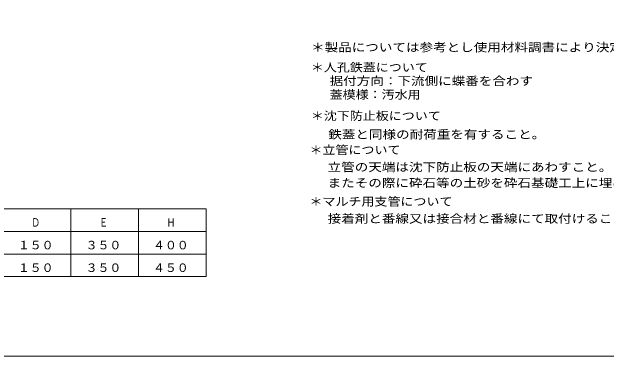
# Model space of a CAD drawing. Units: millimetres on the paper. Extents: x -392 to 404, y -283 to 281.
# Drawn here: x -139 to 123.9, y -282.7 to -130.4 of the extents above; entities that cross this region are included whole.
import ezdxf
from ezdxf.enums import TextEntityAlignment as Align

# ---------------------------------------------------------------- set-up
doc = ezdxf.new("R2010")
doc.units = ezdxf.units.MM
for name, color, linetype, lineweight in [('0-1__0-2__0-1_0', 7, 'Continuous', 18), ('0-2__0-3__0-3_LAYER001', 7, 'Continuous', 18), ('0-4__0-5__1-1_陣へようこそ', 7, 'Continuous', 18)]:
    doc.layers.add(name, color=color, linetype=linetype, lineweight=lineweight)
doc.styles.add('ＭＳ ゴシック', font='')
doc.styles.get('ＭＳ ゴシック').set_extended_font_data('MS Gothic')

msp = doc.modelspace()

# ---------------------------------------------------------------- linework, layer by layer
at = {"layer": '0-1__0-2__0-1_0'}
for p, q in [((-263.008, -217.569), (-53.008, -217.569)), ((-113.008, -217.569), (-113.008, -247.569)), ((-83.008, -217.569), (-83.008, -247.569)), ((-83.008, -217.569), (-83.008, -247.569)), ((-83.008, -217.569), (-83.008, -247.569)), ((-53.008, -217.569), (-53.008, -247.569)), ((-263.008, -227.569), (-53.008, -227.569)), ((-263.008, -237.569), (-53.008, -237.569)), ((-263.008, -247.569), (-53.008, -247.569))]:
    msp.add_line(p, q, dxfattribs=at)
at = {"layer": '0-2__0-3__0-3_LAYER001'}
msp.add_lwpolyline([(-391.757, 281.271), (-391.757, -282.729), (404.243, -282.729), (404.243, 281.271)], close=True, dxfattribs=at)

# ---------------------------------------------------------------- texts
at = {"layer": '0-1__0-2__0-1_0', "style": 'ＭＳ ゴシック'}
for s, width, p in [('＊製品については参考とし使用材料調書により決定する。', 1.2, (-6.656, -149.038)), ('＊人孔鉄蓋について', 1.15, (-6.754, -157.926)), ('据付方向：下流側に蝶番を合わす', 1.2, (1.561, -163.925)), ('蓋模様：汚水用', 1.15, (1.561, -169.945)), ('＊沈下防止板について', 1.15, (-6.754, -179.36)), ('鉄蓋と同様の耐荷重を有すること。', 1.2, (0.969, -187.583)), ('＊立管について', 1.15, (-7.346, -194.446)), ('立管の天端は沈下防止板の天端にあわすこと。', 1.2, (0.673, -202.035)), ('またその際に砕石等の土砂を砕石基礎工上に埋め戻ししない事。', 1.2, (0.673, -209.049)), ('＊マルチ用支管について', 1.15, (-7.346, -217.28)), ('接着剤と番線又は接合材と番線にて取付けることを標準とする。', 1.2, (0.673, -224.869))]:
    msp.add_text(s, height=3.666, dxfattribs=dict(at, width=width)).set_placement(p, align=Align.BOTTOM_LEFT)
at = {"layer": '0-4__0-5__1-1_陣へようこそ', "style": 'ＭＳ ゴシック'}
for s, width, p in [('Ｄ', 0.75, (-130.406, -226.548)), ('Ｅ', 0.75, (-100.406, -226.548)), ('Ｈ', 0.75, (-70.58, -226.555)), ('１５０', 1.05, (-136.383, -236.574)), ('３５０', 1.05, (-106.383, -236.574)), ('４００', 1.05, (-76.558, -236.581)), ('１５０', 1.05, (-136.383, -246.574)), ('３５０', 1.05, (-106.383, -246.574)), ('４５０', 1.05, (-76.558, -246.581))]:
    msp.add_text(s, height=3.666, dxfattribs=dict(at, width=width)).set_placement(p, align=Align.BOTTOM_LEFT)

doc.saveas('drawing.dxf')
